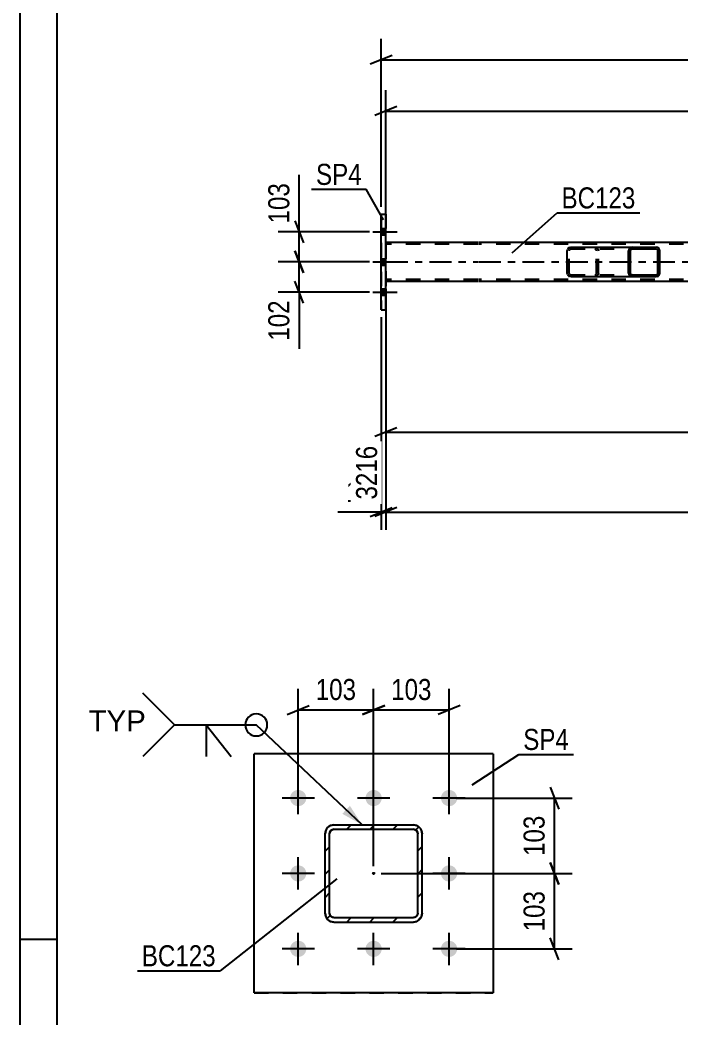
# Model space of a CAD drawing. Header units: millimetres. Extents: x 0 to 841, y 0 to 594.
# Drawn here: x 0 to 89.8, y 138.3 to 274 of the extents above; entities that cross this region are included whole.
import ezdxf

# ---------------------------------------------------------------- set-up
doc = ezdxf.new("R2010")
doc.units = ezdxf.units.MM
doc.linetypes.add('DXK_LINE_DOT2', pattern=[3.9198, 1.9599, -1.9599])
doc.linetypes.add('DXK_LINE_DOT3', pattern=[5.9187, 2.979, -0.9799, 0.9799, -0.9799])
doc.styles.add('Arial', font='ARIAL.TTF', dxfattribs={"height": 0.2})
doc.styles.add('Arial Narrow', font='ARIALN.TTF', dxfattribs={"height": 0.2})

# ---------------------------------------------------------------- blocks, each defined once
blk = doc.blocks.new('Unknown-247305034-1135 - 41552')
at = {"color": 5, "linetype": 'Continuous'}
for p, q in [((0, 594), (0, 0)), ((5, 589), (5, 5)), ((5, 149), (0, 149))]:
    blk.add_line(p, q, dxfattribs=at)
blk = doc.blocks.new('Part-247305034-4002 - 3881')
at = {"linetype": 'Continuous'}
h = blk.add_hatch(dxfattribs=at)
h.set_pattern_fill('', scale=0.7, style=0, pattern_type=0)
h.set_pattern_definition([(45, (86.92, 242.844), (-1.57154, 1.57154), [])])
h.paths.add_polyline_path([(86.96, 242.66), (86.92, 242.84), (86.81, 243), (86.64, 243.1), (86.45, 243.14), (83.21, 243.14), (83.02, 243.1), (82.85, 243), (82.74, 242.84), (82.7, 242.66), (82.7, 239.62), (82.74, 239.44), (82.85, 239.28), (83.02, 239.18), (83.21, 239.14), (86.45, 239.14), (86.64, 239.18), (86.81, 239.28), (86.92, 239.44), (86.96, 239.62)])
h.paths.add_polyline_path([(86.68, 239.53), (86.63, 239.45), (86.55, 239.4), (86.45, 239.38), (83.21, 239.38), (83.12, 239.4), (83.03, 239.45), (82.98, 239.53), (82.96, 239.62), (82.96, 242.66), (82.98, 242.75), (83.03, 242.83), (83.12, 242.88), (83.21, 242.9), (86.45, 242.9), (86.55, 242.88), (86.63, 242.83), (86.68, 242.75), (86.7, 242.66), (86.7, 239.62)])
at = {"color": 2, "linetype": 'Continuous'}
for p, q in [((74.67, 243.1), (74.86, 243.14)), ((74.86, 243.14), (83.21, 243.14)), ((83.21, 243.14), (83.02, 243.1)), ((83.12, 242.88), (83.21, 242.9)), ((83.21, 243.14), (86.45, 243.14)), ((83.21, 242.9), (86.45, 242.9)), ((86.64, 243.1), (86.45, 243.14)), ((86.45, 242.9), (86.55, 242.88)), ((74.35, 242.66), (74.39, 242.84)), ((74.35, 239.62), (74.35, 242.66)), ((82.74, 242.84), (82.7, 242.66)), ((82.7, 239.62), (82.7, 242.66)), ((82.96, 242.66), (82.98, 242.75)), ((82.96, 239.62), (82.96, 242.66)), ((82.98, 242.75), (83.03, 242.83)), ((83.03, 242.83), (83.12, 242.88)), ((86.55, 242.88), (86.63, 242.83)), ((86.63, 242.83), (86.68, 242.75)), ((86.68, 242.75), (86.7, 242.66)), ((86.7, 239.62), (86.7, 242.66)), ((86.96, 242.66), (86.92, 242.84)), ((86.96, 239.62), (86.96, 242.66)), ((74.39, 239.44), (74.35, 239.62)), ((74.86, 239.14), (74.67, 239.18)), ((74.86, 239.14), (83.21, 239.14)), ((82.7, 239.62), (82.74, 239.44)), ((82.98, 239.53), (82.96, 239.62)), ((83.03, 239.45), (82.98, 239.53)), ((83.02, 239.18), (83.21, 239.14)), ((83.12, 239.4), (83.03, 239.45)), ((83.21, 239.38), (83.12, 239.4)), ((83.21, 239.38), (86.45, 239.38)), ((83.21, 239.14), (86.45, 239.14)), ((86.55, 239.4), (86.45, 239.38)), ((86.45, 239.14), (86.64, 239.18)), ((86.63, 239.45), (86.55, 239.4)), ((86.68, 239.53), (86.63, 239.45)), ((86.7, 239.62), (86.68, 239.53)), ((86.92, 239.44), (86.96, 239.62))]:
    blk.add_line(p, q, dxfattribs=at)
at = {"color": 7, "linetype": 'DXK_LINE_DOT2'}
for p, q in [((74.86, 242.9), (74.77, 242.88)), ((74.86, 242.9), (86.45, 242.9)), ((78.1, 243.14), (78.29, 243.1)), ((78.2, 242.88), (78.1, 242.9)), ((83.21, 243.14), (86.45, 243.14)), ((74.63, 242.75), (74.61, 242.66)), ((74.61, 239.62), (74.61, 242.66)), ((74.68, 242.83), (74.63, 242.75)), ((74.77, 242.88), (74.68, 242.83)), ((78.28, 242.83), (78.2, 242.88)), ((78.33, 242.75), (78.28, 242.83)), ((78.35, 242.66), (78.33, 242.75)), ((78.35, 239.62), (78.35, 242.66)), ((78.57, 242.84), (78.61, 242.66)), ((78.61, 239.62), (78.61, 242.66)), ((74.61, 239.62), (74.63, 239.53)), ((74.63, 239.53), (74.68, 239.45)), ((74.68, 239.45), (74.77, 239.4)), ((74.77, 239.4), (74.86, 239.38)), ((74.86, 239.38), (86.45, 239.38)), ((78.1, 239.38), (78.2, 239.4)), ((78.29, 239.18), (78.1, 239.14)), ((78.2, 239.4), (78.28, 239.45)), ((78.28, 239.45), (78.33, 239.53)), ((78.33, 239.53), (78.35, 239.62)), ((78.61, 239.62), (78.57, 239.44)), ((83.21, 239.14), (86.45, 239.14))]:
    blk.add_line(p, q, dxfattribs=at)
at = {"color": 2, "linetype": 'Continuous'}
for centre, start, end in [((74.84, 242.64), 110.7583, 155.6801), ((83.19, 242.64), 110.7583, 155.68), ((86.47, 242.64), 24.32, 69.2417), ((74.84, 239.64), 204.3199, 249.2417), ((83.19, 239.64), 204.32, 249.2417), ((86.47, 239.64), 290.7583, 335.68)]:
    blk.add_arc(centre, 0.496, start, end, dxfattribs=at)
at = {"color": 7, "linetype": 'DXK_LINE_DOT2'}
for centre, start, end in [((78.12, 242.64), 24.3199, 69.2417), ((78.12, 239.64), 290.7583, 335.6801)]:
    blk.add_arc(centre, 0.496, start, end, dxfattribs=at)
blk = doc.blocks.new('Part-247305034-3968 - 3881')
at = {"color": 2, "linetype": 'Continuous'}
for p, q in [((49.09, 247.64), (49.73, 247.64)), ((49.09, 234.64), (49.09, 247.64)), ((49.73, 234.64), (49.73, 247.64)), ((49.09, 234.64), (49.73, 234.64))]:
    blk.add_line(p, q, dxfattribs=at)
at = {"color": 7, "linetype": 'DXK_LINE_DOT2'}
for p, q in [((49.09, 247.64), (49.09, 247.64)), ((49.09, 247.64), (49.09, 234.64)), ((49.73, 247.64), (49.73, 234.64)), ((49.09, 234.64), (49.09, 234.64))]:
    blk.add_line(p, q, dxfattribs=at)
blk = doc.blocks.new('Part-247305034-4092 - 3881')
at = {"color": 2, "linetype": 'Continuous'}
for p, q in [((62.25, 243.78), (49.73, 243.78)), ((157.59, 243.78), (62.35, 243.78)), ((49.73, 238.5), (62.25, 238.5)), ((62.35, 238.5), (157.59, 238.5))]:
    blk.add_line(p, q, dxfattribs=at)
at = {"color": 7, "linetype": 'DXK_LINE_DOT2'}
for p, q in [((49.73, 243.78), (49.73, 243.78)), ((49.73, 243.78), (49.73, 238.74)), ((49.73, 243.78), (49.73, 243.78)), ((49.73, 243.78), (49.73, 243.74)), ((49.73, 243.74), (49.73, 243.48)), ((62.25, 243.54), (49.73, 243.54)), ((49.73, 243.54), (49.73, 238.5)), ((729.1, 243.54), (62.35, 243.54)), ((49.73, 238.54), (49.73, 238.8)), ((62.25, 238.74), (49.73, 238.74)), ((49.73, 238.5), (49.73, 238.54)), ((49.73, 238.5), (49.73, 238.5)), ((49.73, 238.5), (49.73, 238.5)), ((729.1, 238.74), (62.35, 238.74))]:
    blk.add_line(p, q, dxfattribs=at)
at = {"color": 7, "linetype": 'DXK_LINE_DOT3'}
for p, q in [((49.73, 241.14), (62.25, 241.14)), ((62.35, 241.14), (728.76, 241.14))]:
    blk.add_line(p, q, dxfattribs=at)
blk = doc.blocks.new('Bolt-247305034-4109 - 3881')
at = {"linetype": 'Continuous'}
for points in [[(49.73, 244.8), (49.73, 245.68), (49.09, 245.68), (49.09, 244.8)], [(49.73, 244.8), (49.73, 245.68), (49.09, 245.68), (49.09, 244.8)], [(49.73, 244.8), (49.73, 245.68), (49.09, 245.68), (49.09, 244.8)], [(49.73, 240.7), (49.73, 241.58), (49.09, 241.58), (49.09, 240.7)], [(49.73, 240.7), (49.73, 241.58), (49.09, 241.58), (49.09, 240.7)], [(49.73, 236.6), (49.73, 237.48), (49.09, 237.48), (49.09, 236.6)], [(49.73, 236.6), (49.73, 237.48), (49.09, 237.48), (49.09, 236.6)], [(49.73, 236.6), (49.73, 237.48), (49.09, 237.48), (49.09, 236.6)]]:
    blk.add_hatch(color=1, dxfattribs=at).paths.add_polyline_path(points)
at = {"color": 1, "linetype": 'Continuous'}
for p, q in [((49.09, 245.68), (49.73, 245.68)), ((49.09, 245.68), (49.73, 245.68)), ((49.09, 245.68), (49.73, 245.68)), ((47.93, 245.24), (51.25, 245.24)), ((47.93, 245.24), (51.25, 245.24)), ((47.93, 245.24), (51.25, 245.24)), ((49.09, 244.8), (49.73, 244.8)), ((49.09, 244.8), (49.73, 244.8)), ((49.09, 244.8), (49.73, 244.8)), ((49.09, 241.58), (49.73, 241.58)), ((49.09, 241.58), (49.73, 241.58)), ((47.93, 241.14), (51.25, 241.14)), ((47.93, 241.14), (51.25, 241.14)), ((49.09, 240.7), (49.73, 240.7)), ((49.09, 240.7), (49.73, 240.7)), ((49.09, 237.48), (49.73, 237.48)), ((49.09, 237.48), (49.73, 237.48)), ((49.09, 237.48), (49.73, 237.48)), ((47.93, 237.04), (51.25, 237.04)), ((47.93, 237.04), (51.25, 237.04)), ((47.93, 237.04), (51.25, 237.04)), ((49.09, 236.6), (49.73, 236.6)), ((49.09, 236.6), (49.73, 236.6)), ((49.09, 236.6), (49.73, 236.6))]:
    blk.add_line(p, q, dxfattribs=at)
blk = doc.blocks.new('Bolt-247305034-6061 - 5995')
at = {"linetype": 'Continuous'}
for points in [[(37.81, 167.15, -1), (37.81, 169.35, -1)], [(48.06, 167.15, -1), (48.06, 169.35, -1)], [(58.31, 167.15, -1), (58.31, 169.35, -1)], [(37.81, 156.9, -1), (37.81, 159.1, -1)], [(58.31, 156.9, -1), (58.31, 159.1, -1)], [(37.81, 146.65, -1), (37.81, 148.85, -1)], [(48.06, 146.65, -1), (48.06, 148.85, -1)], [(58.31, 146.65, -1), (58.31, 148.85, -1)]]:
    blk.add_hatch(color=1, dxfattribs=at).paths.add_polyline_path(points)
at = {"color": 1, "linetype": 'Continuous'}
for p, q in [((37.81, 166.05), (37.81, 170.45)), ((48.06, 166.05), (48.06, 170.45)), ((58.31, 166.05), (58.31, 170.45)), ((40.01, 168.25), (35.61, 168.25)), ((50.26, 168.25), (45.86, 168.25)), ((60.51, 168.25), (56.11, 168.25)), ((37.81, 155.8), (37.81, 160.2)), ((58.31, 155.8), (58.31, 160.2)), ((40.01, 158), (35.61, 158)), ((60.51, 158), (56.11, 158)), ((37.81, 145.55), (37.81, 149.95)), ((48.06, 145.55), (48.06, 149.95)), ((58.31, 145.55), (58.31, 149.95)), ((40.01, 147.75), (35.61, 147.75)), ((50.26, 147.75), (45.86, 147.75)), ((60.51, 147.75), (56.11, 147.75))]:
    blk.add_line(p, q, dxfattribs=at)
blk = doc.blocks.new('Part-247305034-6033 - 5995')
at = {"linetype": 'Continuous'}
h = blk.add_hatch(dxfattribs=at)
h.set_pattern_fill('', scale=0.7, style=0, pattern_type=0)
h.set_pattern_definition([(45, (53.917, 151.4909), (-1.57154, 1.57154), [])])
h.paths.add_polyline_path([(53.46, 151.4), (53.92, 151.49), (54.31, 151.75), (54.57, 152.14), (54.66, 152.6), (54.66, 163.4), (54.57, 163.86), (54.31, 164.25), (53.92, 164.51), (53.46, 164.6), (42.66, 164.6), (42.2, 164.51), (41.81, 164.25), (41.55, 163.86), (41.46, 163.4), (41.46, 152.6), (41.55, 152.14), (41.81, 151.75), (42.2, 151.49), (42.66, 151.4)])
h.paths.add_polyline_path([(42.66, 152), (42.43, 152.05), (42.23, 152.18), (42.1, 152.37), (42.06, 152.6), (42.06, 163.4), (42.1, 163.63), (42.23, 163.82), (42.43, 163.95), (42.66, 164), (53.46, 164), (53.69, 163.95), (53.88, 163.82), (54.01, 163.63), (54.06, 163.4), (54.06, 152.6), (54.01, 152.37), (53.88, 152.18), (53.69, 152.05), (53.46, 152)])
blk.add_hatch(color=30, dxfattribs=at).paths.add_polyline_path([(48.06, 157.9, -1), (48.06, 158.1, -1)])
at = {"color": 7, "linetype": 'DXK_LINE_DOT2'}
for p, q in [((42.2, 164.51), (42.66, 164.6)), ((42.66, 164.6), (53.46, 164.6)), ((53.46, 164.6), (53.92, 164.51)), ((41.46, 163.4), (41.55, 163.86)), ((41.46, 152.6), (41.46, 163.4)), ((42.1, 163.63), (42.06, 163.4)), ((42.06, 152.6), (42.06, 163.4)), ((42.23, 163.82), (42.1, 163.63)), ((42.43, 163.95), (42.23, 163.82)), ((42.66, 164), (42.43, 163.95)), ((42.66, 164), (53.46, 164)), ((53.69, 163.95), (53.46, 164)), ((53.88, 163.82), (53.69, 163.95)), ((54.01, 163.63), (53.88, 163.82)), ((54.06, 163.4), (54.01, 163.63)), ((54.06, 152.6), (54.06, 163.4)), ((54.57, 163.86), (54.66, 163.4)), ((54.66, 152.6), (54.66, 163.4)), ((41.55, 152.14), (41.46, 152.6)), ((42.06, 152.6), (42.1, 152.37)), ((42.1, 152.37), (42.23, 152.18)), ((42.23, 152.18), (42.43, 152.05)), ((42.43, 152.05), (42.66, 152)), ((42.66, 152), (53.46, 152)), ((53.46, 152), (53.69, 152.05)), ((53.69, 152.05), (53.88, 152.18)), ((53.88, 152.18), (54.01, 152.37)), ((54.01, 152.37), (54.06, 152.6)), ((54.66, 152.6), (54.57, 152.14)), ((42.66, 151.4), (42.2, 151.49)), ((42.66, 151.4), (53.46, 151.4)), ((53.92, 151.49), (53.46, 151.4))]:
    blk.add_line(p, q, dxfattribs=at)
at = {"color": 2, "linetype": 'Continuous'}
for p, q in [((42.66, 164.6), (42.2, 164.51)), ((42.66, 164.6), (53.46, 164.6)), ((53.92, 164.51), (53.46, 164.6)), ((41.55, 163.86), (41.46, 163.4)), ((41.46, 152.6), (41.46, 163.4)), ((42.06, 163.4), (42.1, 163.63)), ((42.06, 152.6), (42.06, 163.4)), ((42.1, 163.63), (42.23, 163.82)), ((42.23, 163.82), (42.43, 163.95)), ((42.43, 163.95), (42.66, 164)), ((42.66, 164), (53.46, 164)), ((53.46, 164), (53.69, 163.95)), ((53.69, 163.95), (53.88, 163.82)), ((53.88, 163.82), (54.01, 163.63)), ((54.01, 163.63), (54.06, 163.4)), ((54.06, 152.6), (54.06, 163.4)), ((54.66, 163.4), (54.57, 163.86)), ((54.66, 152.6), (54.66, 163.4)), ((41.46, 152.6), (41.55, 152.14)), ((42.1, 152.37), (42.06, 152.6)), ((42.23, 152.18), (42.1, 152.37)), ((42.43, 152.05), (42.23, 152.18)), ((42.66, 152), (42.43, 152.05)), ((42.66, 152), (53.46, 152)), ((53.69, 152.05), (53.46, 152)), ((53.88, 152.18), (53.69, 152.05)), ((54.01, 152.37), (53.88, 152.18)), ((54.06, 152.6), (54.01, 152.37)), ((54.57, 152.14), (54.66, 152.6)), ((42.2, 151.49), (42.66, 151.4)), ((42.66, 151.4), (53.46, 151.4)), ((53.46, 151.4), (53.92, 151.49))]:
    blk.add_line(p, q, dxfattribs=at)
at = {"color": 7, "linetype": 'DXK_LINE_DOT3'}
blk.add_line((48.06, 158), (48.06, 158), dxfattribs=at)
at = {"color": 30, "linetype": 'DXK_LINE_DOT3'}
blk.add_line((48.06, 158), (48.06, 158), dxfattribs=at)
at = {"color": 30, "linetype": 'Continuous'}
blk.add_circle((48.06, 158), 0.1, dxfattribs=at)
at = {"color": 7, "linetype": 'DXK_LINE_DOT2'}
for centre, start, end in [((42.66, 163.4), 112.5, 157.5), ((53.46, 163.4), 22.5, 67.5), ((42.66, 152.6), 202.5, 247.5), ((53.46, 152.6), 292.5, 337.5)]:
    blk.add_arc(centre, 1.2, start, end, dxfattribs=at)
at = {"color": 2, "linetype": 'Continuous'}
for centre, start, end in [((42.66, 163.4), 112.5, 157.5), ((53.46, 163.4), 22.5, 67.5), ((42.66, 152.6), 202.5, 247.5), ((53.46, 152.6), 292.5, 337.5)]:
    blk.add_arc(centre, 1.2, start, end, dxfattribs=at)
blk = doc.blocks.new('Part-247305034-6079 - 5995')
at = {"color": 2, "linetype": 'Continuous'}
for p, q in [((64.31, 174.25), (31.81, 174.25)), ((31.81, 174.25), (31.81, 174.25)), ((31.81, 141.75), (31.81, 174.25)), ((64.31, 174.25), (64.31, 174.25)), ((64.31, 174.25), (64.31, 141.75)), ((64.31, 141.75), (31.81, 141.75))]:
    blk.add_line(p, q, dxfattribs=at)
at = {"color": 7, "linetype": 'DXK_LINE_DOT2'}
for p, q in [((64.31, 174.25), (31.81, 174.25)), ((31.81, 174.25), (31.81, 174.25)), ((64.31, 174.25), (64.31, 174.25)), ((31.81, 141.75), (64.31, 141.75))]:
    blk.add_line(p, q, dxfattribs=at)
blk = doc.blocks.new('StraightDimension-247305034-19128 - 3881')
at = {"color": 7, "linetype": 'Continuous'}
for p, q in [((49.09, 233.64), (49.09, 204.73)), ((49.73, 233.64), (49.73, 204.73)), ((47.59, 206.53), (50.59, 207.73)), ((51.23, 207.73), (48.23, 206.53)), ((49.09, 207.13), (43.19, 207.13)), ((49.09, 207.13), (43.19, 207.13)), ((49.09, 207.13), (49.73, 207.13))]:
    blk.add_line(p, q, dxfattribs=at)
at = {"color": 0}
blk.add_wipeout([(48.57, 207.88), (48.57, 212.08), (43.71, 212.08), (43.71, 207.88)], dxfattribs=at)
at = {"color": 3, "style": 'Arial Narrow'}
blk.add_text('16', height=2.863, dxfattribs=at).set_placement((44.31, 208.48))
blk = doc.blocks.new('StraightDimension-247305034-4186 - 3881')
at = {"color": 7, "linetype": 'Continuous'}
for p, q in [((49.09, 248.64), (49.09, 271.47)), ((50.59, 269.22), (47.59, 268.02)), ((49.09, 268.62), (730.4, 268.62))]:
    blk.add_line(p, q, dxfattribs=at)
blk = doc.blocks.new('StraightDimension-247305034-19127 - 3881')
at = {"color": 7, "linetype": 'Continuous'}
for p, q in [((49.73, 233.64), (49.73, 204.73)), ((51.23, 207.73), (48.23, 206.53)), ((49.73, 207.13), (729.76, 207.13))]:
    blk.add_line(p, q, dxfattribs=at)
blk = doc.blocks.new('StraightDimension-247305034-39747 - 3881')
at = {"color": 7, "linetype": 'Continuous'}
for p, q in [((49.73, 244.78), (49.73, 264.5)), ((158.39, 253.18), (158.39, 264.5)), ((51.23, 262.25), (48.23, 261.05)), ((156.89, 261.05), (159.89, 262.25)), ((49.73, 261.65), (158.39, 261.65))]:
    blk.add_line(p, q, dxfattribs=at)
at = {"color": 0}
blk.add_wipeout([(108.32, 262.4), (108.32, 266.6), (99.81, 266.6), (99.81, 262.4)], dxfattribs=at)
at = {"color": 3, "style": 'Arial Narrow'}
blk.add_text('3254', height=2.863, dxfattribs=at).set_placement((100.41, 263))
blk = doc.blocks.new('StraightDimension-247305034-39918 - 3881')
at = {"color": 7, "linetype": 'Continuous'}
for p, q in [((49.73, 237.5), (49.73, 208.3)), ((158.39, 229.1), (158.39, 213.05)), ((51.23, 218.6), (48.23, 217.4)), ((156.89, 217.4), (159.89, 218.6)), ((49.73, 218), (158.39, 218))]:
    blk.add_line(p, q, dxfattribs=at)
at = {"color": 0}
blk.add_wipeout([(108.32, 218.75), (108.32, 222.95), (99.81, 222.95), (99.81, 218.75)], dxfattribs=at)
at = {"color": 3, "style": 'Arial Narrow'}
blk.add_text('3254', height=2.863, dxfattribs=at).set_placement((100.41, 219.35))
at = {"color": 0, "linetype": 'Continuous'}
for points in [[(157.79, 217.3), (153.59, 217.3), (153.59, 212.45), (157.79, 212.45)], [(49.13, 216.76), (44.93, 216.76), (44.93, 208.24), (49.13, 208.24)]]:
    blk.add_wipeout(points, dxfattribs=at)
at = {"color": 3, "linetype": 'Continuous', "style": 'Arial Narrow'}
for s, p in [('3216', (48.53, 208.84)), ('38', (157.19, 213.05))]:
    blk.add_text(s, height=2.863, rotation=90.0002, dxfattribs=at).set_placement(p)
blk = doc.blocks.new('StraightDimension-247305034-39985 - 3881')
at = {"color": 7, "linetype": 'Continuous'}
for p, q in [((37.95, 245.24), (37.95, 252.97)), ((37.95, 245.24), (37.95, 252.97)), ((37.35, 246.74), (38.55, 243.74)), ((47.48, 245.24), (35.1, 245.24)), ((37.95, 241.14), (37.95, 245.24)), ((38.55, 239.64), (37.35, 242.64)), ((47.48, 241.14), (35.1, 241.14))]:
    blk.add_line(p, q, dxfattribs=at)
at = {"color": 0}
blk.add_wipeout([(37.2, 252.45), (33, 252.45), (33, 245.77), (37.2, 245.77)], dxfattribs=at)
at = {"color": 3, "style": 'Arial Narrow'}
blk.add_text('103', height=2.863, rotation=90.0002, dxfattribs=at).set_placement((36.6, 246.37))
blk = doc.blocks.new('StraightDimension-247305034-39986 - 3881')
at = {"color": 7, "linetype": 'Continuous'}
for p, q in [((37.35, 242.64), (38.55, 239.64)), ((47.48, 241.14), (35.1, 241.14)), ((37.95, 237.04), (37.95, 241.14)), ((38.55, 235.54), (37.35, 238.54)), ((47.48, 237.04), (35.1, 237.04)), ((37.95, 237.04), (37.95, 229.31)), ((37.95, 237.04), (37.95, 229.31))]:
    blk.add_line(p, q, dxfattribs=at)
at = {"color": 0}
blk.add_wipeout([(37.2, 236.52), (33, 236.52), (33, 229.83), (37.2, 229.83)], dxfattribs=at)
at = {"color": 3, "style": 'Arial Narrow'}
blk.add_text('102', height=2.863, rotation=90.0002, dxfattribs=at).set_placement((36.6, 230.43))
blk = doc.blocks.new('StraightDimension-247305034-40252 - 5995')
at = {"color": 7, "linetype": 'Continuous'}
for p, q in [((72.04, 159.5), (73.24, 156.5)), ((49.06, 158), (75.04, 158)), ((72.64, 147.75), (72.64, 158)), ((73.24, 146.25), (72.04, 149.25)), ((59.31, 147.75), (75.04, 147.75))]:
    blk.add_line(p, q, dxfattribs=at)
at = {"color": 0}
blk.add_wipeout([(71.89, 156.22), (67.69, 156.22), (67.69, 149.53), (71.89, 149.53)], dxfattribs=at)
at = {"color": 3, "style": 'Arial Narrow'}
blk.add_text('103', height=2.863, rotation=90.0002, dxfattribs=at).set_placement((71.29, 150.13))
blk = doc.blocks.new('StraightDimension-247305034-6127 - 5995')
at = {"color": 7, "linetype": 'Continuous'}
for p, q in [((37.81, 169.25), (37.81, 183.08)), ((48.06, 159), (48.06, 183.08)), ((36.31, 179.63), (39.31, 180.83)), ((49.56, 180.83), (46.56, 179.63)), ((37.81, 180.23), (48.06, 180.23))]:
    blk.add_line(p, q, dxfattribs=at)
at = {"color": 0}
blk.add_wipeout([(46.28, 180.98), (46.28, 185.18), (39.59, 185.18), (39.59, 180.98)], dxfattribs=at)
at = {"color": 3, "style": 'Arial Narrow'}
blk.add_text('103', height=2.863, dxfattribs=at).set_placement((40.19, 181.58))
blk = doc.blocks.new('StraightDimension-247305034-6137 - 5995')
at = {"color": 7, "linetype": 'Continuous'}
for p, q in [((48.06, 159), (48.06, 183.08)), ((58.31, 169.25), (58.31, 183.08)), ((46.56, 179.63), (49.56, 180.83)), ((59.81, 180.83), (56.81, 179.63)), ((48.06, 180.23), (58.31, 180.23))]:
    blk.add_line(p, q, dxfattribs=at)
at = {"color": 0}
blk.add_wipeout([(56.53, 180.98), (56.53, 185.18), (49.84, 185.18), (49.84, 180.98)], dxfattribs=at)
at = {"color": 3, "style": 'Arial Narrow'}
blk.add_text('103', height=2.863, dxfattribs=at).set_placement((50.44, 181.58))
blk = doc.blocks.new('StraightDimension-247305034-40251 - 5995')
at = {"color": 7, "linetype": 'Continuous'}
for p, q in [((72.04, 169.75), (73.24, 166.75)), ((59.31, 168.25), (75.04, 168.25)), ((72.64, 158), (72.64, 168.25)), ((73.24, 156.5), (72.04, 159.5)), ((49.06, 158), (75.04, 158))]:
    blk.add_line(p, q, dxfattribs=at)
at = {"color": 0}
blk.add_wipeout([(71.89, 166.47), (67.69, 166.47), (67.69, 159.78), (71.89, 159.78)], dxfattribs=at)
at = {"color": 3, "style": 'Arial Narrow'}
blk.add_text('103', height=2.863, rotation=90.0002, dxfattribs=at).set_placement((71.29, 160.38))
blk = doc.blocks.new('Mark-247305034-3964 - 3881')
at = {"color": 0}
blk.add_wipeout([(46.44, 251.61), (46.44, 254.61), (40.23, 254.61), (40.23, 251.61)], dxfattribs=at)
blk.add_wipeout([(46.44, 251.61), (46.44, 254.61), (40.23, 254.61), (40.23, 251.61)], dxfattribs=at)
at = {"color": 30, "linetype": 'Continuous'}
for p in [(39.63, 251.01), (49.4, 246.86)]:
    blk.add_line(p, (47.04, 251.01), dxfattribs=at)
at = {"color": 3, "style": 'Arial Narrow'}
blk.add_text('SP4', height=2.863, dxfattribs=at).set_placement((40.23, 251.61))
blk = doc.blocks.new('Mark-247305034-4088 - 3881')
at = {"color": 0}
blk.add_wipeout([(83.64, 248.41), (83.64, 251.41), (73.59, 251.41), (73.59, 248.41)], dxfattribs=at)
blk.add_wipeout([(83.64, 248.41), (83.64, 251.41), (73.59, 251.41), (73.59, 248.41)], dxfattribs=at)
at = {"color": 30, "linetype": 'Continuous'}
for p, q in [((66.87, 242.36), (72.99, 247.81)), ((72.99, 247.81), (84.24, 247.81))]:
    blk.add_line(p, q, dxfattribs=at)
at = {"color": 3, "style": 'Arial Narrow'}
blk.add_text('BC123', height=2.863, dxfattribs=at).set_placement((73.59, 248.41))
blk = doc.blocks.new('Mark-247305034-6029 - 5995')
at = {"color": 0}
blk.add_wipeout([(26.6, 145.38), (26.6, 148.38), (16.56, 148.38), (16.56, 145.38)], dxfattribs=at)
blk.add_wipeout([(26.6, 145.38), (26.6, 148.38), (16.56, 148.38), (16.56, 145.38)], dxfattribs=at)
at = {"color": 30, "linetype": 'Continuous'}
for p in [(43.05, 157.28), (15.96, 144.78)]:
    blk.add_line(p, (27.2, 144.78), dxfattribs=at)
at = {"color": 3, "style": 'Arial Narrow'}
blk.add_text('BC123', height=2.863, dxfattribs=at).set_placement((16.56, 145.38))
blk = doc.blocks.new('Mark-247305034-6075 - 5995')
at = {"color": 0}
blk.add_wipeout([(74.6, 174.79), (74.6, 177.79), (68.39, 177.79), (68.39, 174.79)], dxfattribs=at)
blk.add_wipeout([(74.6, 174.79), (74.6, 177.79), (68.39, 177.79), (68.39, 174.79)], dxfattribs=at)
at = {"color": 30, "linetype": 'Continuous'}
for p, q in [((61.43, 170.05), (67.79, 174.19)), ((67.79, 174.19), (75.2, 174.19))]:
    blk.add_line(p, q, dxfattribs=at)
at = {"color": 3, "style": 'Arial Narrow'}
blk.add_text('SP4', height=2.863, dxfattribs=at).set_placement((68.39, 174.79))
blk = doc.blocks.new('WeldMark-247305034-6167 - 5995')
at = {"linetype": 'Continuous'}
blk.add_hatch(color=30, dxfattribs=at).paths.add_polyline_path([(44.83, 167.2), (46.5, 164.6), (43.8, 166.11)])
at = {"color": 30, "linetype": 'Continuous'}
for p in [(21, 178.2), (46.5, 164.6)]:
    blk.add_line(p, (32.1, 178.2), dxfattribs=at)
at = {"color": 3, "linetype": 'Continuous'}
for q in [(28.71, 173.92), (25.28, 173.92)]:
    blk.add_line((25.28, 178.2), q, dxfattribs=at)
for start, end in [(90, 270), (270, 90)]:
    blk.add_arc((32.1, 178.2), 1.5, start, end, dxfattribs=at)
at = {"color": 0, "linetype": 'Continuous'}
blk.add_wipeout([(17.1, 177.3), (17.1, 180.3), (9.32, 180.3), (9.32, 177.3)], dxfattribs=at)
blk.add_wipeout([(17.1, 177.3), (17.1, 180.3), (9.32, 180.3), (9.32, 177.3)], dxfattribs=at)
at = {"color": 3, "linetype": 'Continuous'}
for q in [(16.71, 182.49), (16.71, 173.92)]:
    blk.add_line((21, 178.2), q, dxfattribs=at)
at = {"color": 3, "linetype": 'Continuous', "style": 'Arial'}
blk.add_text('TYP', height=2.865, dxfattribs=at).set_placement((9.32, 177.3))

msp = doc.modelspace()

# ---------------------------------------------------------------- block references
for name in ['Unknown-247305034-1135 - 41552', 'Part-247305034-3968 - 3881', 'Bolt-247305034-4109 - 3881', 'Part-247305034-4092 - 3881', 'Part-247305034-4002 - 3881', 'Part-247305034-6079 - 5995', 'Bolt-247305034-6061 - 5995', 'Part-247305034-6033 - 5995']:
    msp.add_blockref(name, (0, 0))

# ---------------------------------------------------------------- next in the draw order: block references
for name in ['StraightDimension-247305034-4186 - 3881', 'StraightDimension-247305034-19128 - 3881', 'StraightDimension-247305034-40252 - 5995', 'Mark-247305034-6029 - 5995']:
    msp.add_blockref(name, (0, 0))

# ---------------------------------------------------------------- next in the draw order: block references
for name in ['StraightDimension-247305034-39747 - 3881', 'StraightDimension-247305034-39985 - 3881', 'StraightDimension-247305034-19127 - 3881', 'StraightDimension-247305034-6127 - 5995']:
    msp.add_blockref(name, (0, 0))

# ---------------------------------------------------------------- next in the draw order: block references
for name in ['Mark-247305034-3964 - 3881', 'Mark-247305034-4088 - 3881', 'StraightDimension-247305034-39918 - 3881', 'StraightDimension-247305034-6137 - 5995']:
    msp.add_blockref(name, (0, 0))

# ---------------------------------------------------------------- next in the draw order: block references
for name in ['StraightDimension-247305034-39986 - 3881', 'WeldMark-247305034-6167 - 5995', 'StraightDimension-247305034-40251 - 5995']:
    msp.add_blockref(name, (0, 0))

# ---------------------------------------------------------------- next in the draw order: block references
msp.add_blockref('Mark-247305034-6075 - 5995', (0, 0))

doc.saveas('drawing.dxf')
